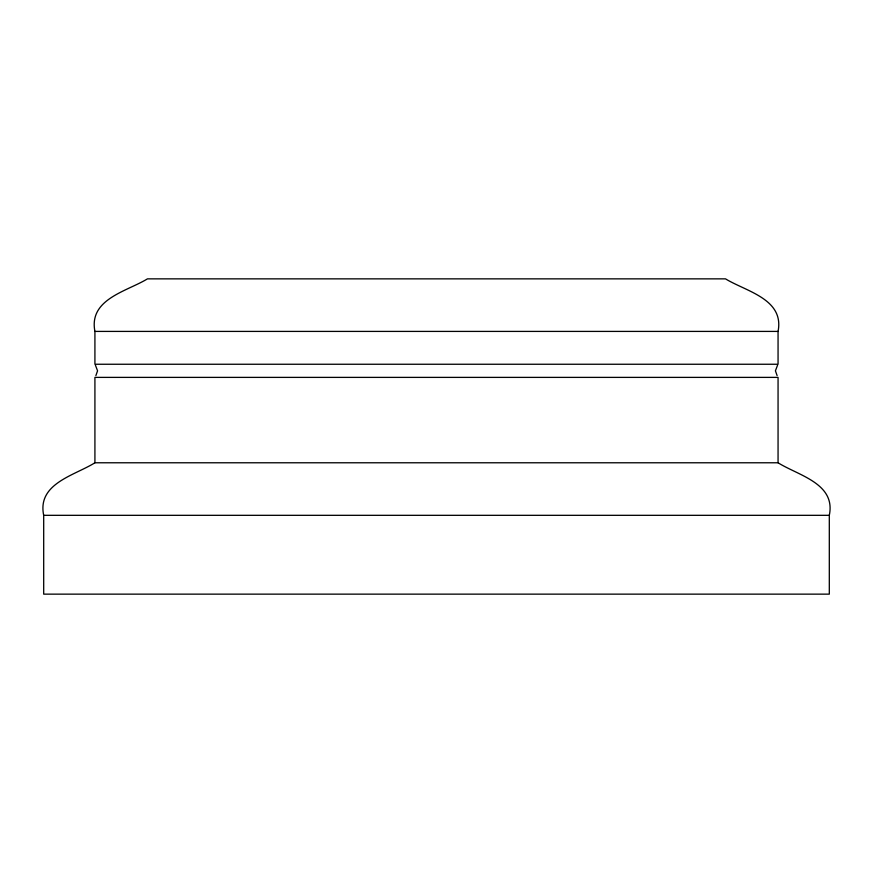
<?xml version="1.0" encoding="UTF-8"?>
<svg xmlns="http://www.w3.org/2000/svg" width="873" height="873" viewBox="0 0 873 873"><rect width="100%" height="100%" fill="white"/><g stroke="black" fill="none" stroke-linecap="round" stroke-linejoin="round"><path stroke-width="1.31" d="M94.917 331.413C88.544 299.068 126.771 291.495 147.461 278.858L725.507 278.858C746.208 291.495 784.445 299.068 778.061 331.413L778.061 364.248L94.917 364.248L94.917 331.413L778.061 331.413M829.306 515.321C836.007 483.456 798.348 475.512 778.061 462.777L94.917 462.777C74.642 475.501 36.993 483.467 43.694 515.321L43.694 594.142L829.306 594.142L829.306 515.321L43.694 515.321M95.877 375.597L97.569 370.818L95.419 365.187M777.559 365.187L775.42 370.818L777.112 375.597M778.061 462.777L778.061 377.387L94.917 377.387L94.917 462.777"/></g></svg>
